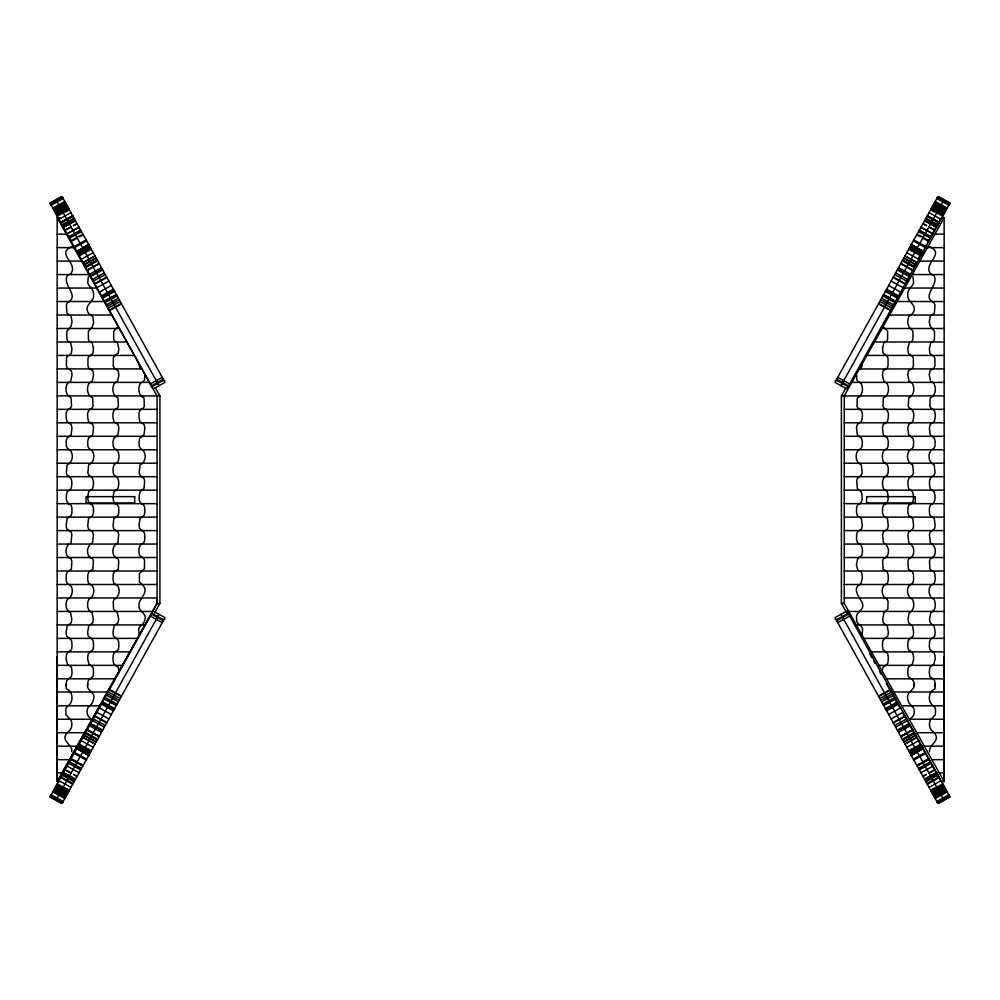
<?xml version="1.0" encoding="UTF-8"?>
<svg xmlns="http://www.w3.org/2000/svg" width="1000" height="1000" viewBox="0 0 1000 1000"><rect width="100%" height="100%" fill="white"/><g stroke="black" fill="none" stroke-linecap="round" stroke-linejoin="round"><path stroke-width="1.5" d="M57.188 656.838L57.287 781.538L157.062 603.4L157.1 597.962L57.188 597.962M944.137 656.838L944.038 781.538L941.263 781.538L902.387 712.188M910.7 718.288C915.125 716.075 915.537 708.725 911.737 705.763A10.762 9.762 -90 0 0 910.95 705.3L909.05 703.025A10.7 9.712 -90 0 1 908.088 700.175C904.325 690.275 919.85 689.963 912.375 679.65L908.275 676.462L907.738 672.337L908.162 668.037L909.3 666.125L912.163 664.638L913.688 659.025L913.337 654.775L912.325 652.738L908.288 649.562L907.738 645.75L908.088 641.363L909.137 639.3L913.15 636.087L913.688 632.425L912.6 626.062L908.625 622.788L907.975 619.175L909.3 612.537C914.463 610.562 914.613 603.7 912.487 599.35C906.65 597.2 905.35 586.062 911.75 584.087L912.987 582.725L913.662 579.275L913.438 574.362L912.412 571.987L908.388 569.138L907.925 561.263L908.75 558.775C915.713 556.6 915.225 545.625 908.8 542.875L907.9 534.538L908.8 531.912L912.875 528.925L913.612 525.938L912.763 518.6L908.675 515.575L907.85 512.7L907.9 507.638L908.962 504.9C914.638 503.425 913.95 496.087 912.525 491.675L908.75 488.688C907.463 484.175 906.938 477.175 912.425 475.412L913.487 472.875L912.675 464.862C906.112 462.512 905.525 450.925 912.3 448.537L913.438 446.175L913.637 441.362L912.825 438.162L908.7 434.9L907.775 427.987L908.587 424.55L912.725 421.575C914.05 417.375 915.037 409.888 909.562 408.275L908.263 406.262L908.688 397.887C914.338 395.5 915.113 387.775 912.05 382.987L909.163 381.5L907.738 374.9L908.425 370.913L912.625 367.9L913.425 365.763L913.3 358.025L912.412 356.175L909.587 354.75L908.312 352.95L907.837 348.413L909.275 342.675L911.912 341.188L912.925 339.3L912.962 331.375L910.9 328.725M90.625 718.288C86.2 716.075 85.787 708.725 89.6 705.763A10.762 9.762 90 0 1 90.375 705.3L92.275 703.025A10.7 9.712 -90 0 0 93.238 700.175C97.1 692.05 85.662 691.213 87.625 684.112M66.1 684.112L66.375 688.9C73.3 691.312 73.75 702.3 68.112 705.738A5.537 5.025 -90 0 0 65.763 709.388L65.975 714.663L69.075 718.275M935.212 686.462L934.862 681.625L933.913 679.65L929.812 676.462L929.275 672.337L929.7 668.037L930.837 666.125L933.7 664.638L935.225 659.025L934.875 654.775L933.85 652.738L929.825 649.562L929.275 645.75L929.625 641.363L930.675 639.3L934.675 636.087L935.225 632.425L934.137 626.062L930.163 622.788L929.513 619.175L930.837 612.537C936 610.562 936.137 603.7 934.013 599.35C928.188 597.2 926.888 586.062 933.288 584.087L934.525 582.725L935.2 579.275L934.975 574.362L933.95 571.987L929.925 569.138L929.463 561.263L930.288 558.775C937.25 556.6 936.762 545.625 930.337 542.875L929.438 534.538L930.337 531.912L934.412 528.925L935.15 525.938L934.287 518.6L930.212 515.575L929.375 512.7L929.438 507.638L930.487 504.9C936.175 503.425 935.487 496.087 934.062 491.675L930.288 488.688C929 484.175 928.475 477.175 933.962 475.412L935.025 472.875L934.212 464.862C927.638 462.5 927.087 450.95 933.838 448.537L934.975 446.175L935.175 441.362L934.362 438.162L930.238 434.9L929.312 427.987L930.125 424.55L934.262 421.575C935.588 417.375 936.575 409.888 931.1 408.275L929.8 406.262L930.212 397.887C935.888 395.487 936.65 387.775 933.587 382.987L930.7 381.5L929.275 374.9L929.963 370.913L934.163 367.9L934.963 365.763L934.837 358.025L933.95 356.175L931.125 354.75L929.85 352.95L929.375 348.413L930.812 342.675L933.45 341.188L934.45 339.3L934.5 331.375L932.438 328.725M856.438 374.775L856.875 379.812L858.037 381.65L860.85 383.1C863.763 388.088 862.862 395.525 857.275 398.038L857.025 406.525L858.388 408.363C863.787 409.95 862.638 417.537 861.375 421.625L857.237 424.613L856.45 428.137L857.4 434.95L861.5 438.2L862.3 441.438L862.075 446.238L860.938 448.562C854.275 450.925 854.737 462.5 861.287 464.8L862.175 472.75L861.137 475.363L857.262 478.562L856.7 481.425L857.362 488.575L861.125 491.562C862.588 495.838 863.438 503.4 857.75 504.787L856.625 507.325L856.5 512.375L857.262 515.4L861.325 518.425L862.325 525.588L861.65 528.725L857.613 531.775L856.65 534.15L856.525 539.6L857.5 542.788C862.825 544.55 863.213 550.675 861.737 555.45L857.688 558.438L856.425 564.888L857.962 570.375L860.85 571.737L861.975 573.675L862.387 578.088L860.775 583.862C851.162 588.438 859.613 597.388 862.3 602.85C865.337 610.612 854.75 611.613 856.637 618.9C855.5 624.938 864.463 625.163 862.362 631.712A20.8 18.887 -90 0 1 862.288 633.625L862.175 634.55M862.237 364.712L861.45 367.675L859.762 369.012M71.762 751.737C72.925 744.55 60.6 741.237 66.625 733.388A8.637 7.85 -90 0 1 68.037 731.95L68.575 731.55M882.5 669.837L883.15 667.2L886.875 664.613L887.925 662.775L888.363 658.875L887.987 654.7L886.975 652.712L882.938 649.5L882.412 645.625L882.775 641.3L883.85 639.263L887.837 636.025L888.363 632.3L887.262 626.038L883.288 622.75L882.65 619.075L884 612.513L887.825 609.1L888.075 601.375L887.125 599.325C881.225 597.062 880.062 586.075 886.462 584.062L887.675 582.675L888.325 579.2L888.1 574.312L887.075 571.962L883.05 569.113L882.6 561.213L883.438 558.75C890.425 556.6 889.875 545.612 883.475 542.875L882.575 534.525L883.487 531.912L887.562 528.913L888.288 525.913L887.425 518.587L883.337 515.575L882.513 512.7L882.575 507.625L883.637 504.9C889.463 503.512 888.5 495.925 887.163 491.6L883.438 488.7C882.15 484.212 881.587 477.188 887.075 475.438L888.15 472.925L888.275 467.925L887.375 464.888L883.263 461.712C881.812 457.25 881.5 450.288 886.938 448.562L888.088 446.262L888.312 441.488L887.537 438.225L883.413 434.95L882.438 428.137L883.225 424.613L887.375 421.613C888.713 417.438 889.737 409.925 884.275 408.3L882.962 406.337L883.325 397.938C888.962 395.5 889.8 387.85 886.75 383.013L883.863 381.512L882.412 374.988L883.088 370.938L887.288 367.912L888.088 365.8L887.987 358.05L887.1 356.175L883 352.962L882.513 348.438L883.938 342.675L886.587 341.188L887.6 339.3L887.638 331.375L885.588 328.725M88.338 276.7L87.75 282.462A7.025 6.375 -90 0 0 88.612 284.875C90.913 287.738 93.987 290.663 93.588 294.738C94.575 302.55 82.7 304.637 88.725 313.562L92.8 316.613L93.588 321.987A23.25 21.1 -90 0 1 93.562 322.912L92.212 327.113L90.625 328.738M152.725 611.625L50 796.938L61.962 803.575L165.025 617.65L154.25 611.675M55.987 800.25L159.037 614.325M840.962 385.675L944.013 199.75M847.275 388.375L950 203.062L938.037 196.425L834.975 382.35L846.938 388.988M60.062 781.538L57.188 781.538L157.062 603.4L157.062 395.938L57.188 217.725L60.062 217.725M154.588 612.913L159.925 603.4L159.925 395.938L155.35 387.775M846.737 612.913L841.4 603.4L841.4 395.938L845.975 387.775M908.487 276.212L910.013 273.5M914.587 265.338L916.112 262.613M918.4 258.538L922.975 250.375M924.5 247.65L926.025 244.925M927.55 242.213L929.075 239.488M930.6 236.762L941.263 217.725L944.137 217.725L944.137 781.538L844.275 603.4L844.275 395.863L944.137 217.725M117.475 327.238L117.1 327.812A3.262 2.963 -90 0 1 116.4 328.462L116.325 328.512M71.838 246.525C55.237 254.025 78.775 263.075 70.788 273.725L67.425 275.6C61.625 284.525 80.588 296.175 67.438 302.65L66.375 304.938L66.912 313.137L71 316.15L72.05 321.812L71.125 326.15L69.088 328.725M68.725 731.438C72.162 728.65 72.9 723.012 70.487 719.362A4.862 4.412 -90 0 0 69.6 718.587L69.262 718.388M115.75 328.725L113.688 331.375L113.725 339.3L114.738 341.188L117.387 342.675L118.812 348.438L118.325 352.962L114.237 356.175L113.35 358.05L113.238 365.8L114.038 367.912L118.238 370.938L118.912 374.988L117.475 381.512L114.575 383.013C111.525 387.85 112.362 395.5 118 397.938L118.375 406.337L117.05 408.3C111.587 409.925 112.613 417.438 113.95 421.613L118.1 424.613L118.888 428.137L117.912 434.95L113.8 438.225L113.012 441.488L113.238 446.262L114.388 448.562C119.787 450.288 119.537 457.25 118.062 461.712L113.963 464.888L113.05 467.925L113.175 472.925L114.25 475.438C119.738 477.188 119.175 484.212 117.888 488.7L114.162 491.6C112.825 495.913 111.862 503.512 117.688 504.9L118.75 507.625L118.812 512.7L117.987 515.575L113.9 518.587L113.038 525.913L113.763 528.913L117.837 531.912L118.75 534.525L117.85 542.875C111.45 545.6 110.9 556.613 117.888 558.75L118.725 561.213L118.275 569.113L114.25 571.962L113.225 574.312L113 579.2L113.65 582.675L114.862 584.062C121.263 586.075 120.1 597.062 114.2 599.325L113.25 601.375L113.5 609.1L117.325 612.513L118.675 619.075L118.038 622.75L114.062 626.038L112.975 632.3L113.488 636.025L117.487 639.263L118.55 641.3L118.912 645.625L118.387 649.5L114.35 652.712L113.338 654.7L112.963 658.875L113.413 662.775L114.45 664.613L118.175 667.2L118.825 669.837M68.888 328.725L66.825 331.375L66.875 339.3L67.875 341.188L70.525 342.675L71.95 348.413L71.475 352.95L70.2 354.75L67.375 356.175L66.487 358.025L66.363 365.763L67.162 367.9L71.363 370.913L72.05 374.9L70.625 381.5L67.737 382.987C64.675 387.775 65.438 395.487 71.112 397.887L71.537 406.262L70.225 408.275C64.75 409.888 65.738 417.375 67.062 421.575L71.213 424.55L72.013 427.987L71.087 434.9L66.963 438.162L66.15 441.362L66.363 446.175L67.487 448.537C74.237 450.95 73.7 462.5 67.112 464.862L66.3 472.875L67.362 475.412C72.85 477.175 72.325 484.175 71.037 488.688L67.263 491.675C65.838 496.087 65.15 503.425 70.838 504.9L71.888 507.638L71.95 512.7L71.125 515.575L67.038 518.6L66.175 525.938L66.912 528.925L70.987 531.912L71.888 534.538L70.987 542.875C64.562 545.625 64.075 556.6 71.05 558.775L71.862 561.263L71.4 569.138L67.375 571.987L66.35 574.362L66.137 579.275L66.8 582.725L68.05 584.087C74.45 586.062 73.138 597.2 67.312 599.35C65.188 603.7 65.338 610.562 70.487 612.537L71.812 619.175L71.162 622.788L67.188 626.062L66.1 632.425L66.65 636.087L70.65 639.3L71.7 641.363L72.05 645.75L71.5 649.562L67.475 652.738L66.45 654.775L66.1 659.025L67.625 664.638L70.487 666.125L71.625 668.037L72.062 672.337L71.513 676.462L67.412 679.65L66.463 681.625L66.112 686.462M90.425 328.725L88.362 331.375L88.413 339.3L89.412 341.188L92.05 342.675L93.488 348.413L93.012 352.95L91.737 354.75L88.912 356.175L88.025 358.025L87.9 365.763L88.7 367.9L92.9 370.913L93.588 374.9L92.163 381.5L89.275 382.987C86.213 387.775 86.988 395.5 92.65 397.887L93.062 406.262L91.762 408.275C86.287 409.888 87.275 417.375 88.6 421.575L92.737 424.55L93.55 427.987L92.625 434.9L88.5 438.162L87.688 441.362L87.888 446.175L89.025 448.537C95.787 450.938 95.225 462.488 88.65 464.862L87.837 472.875L88.9 475.412C94.388 477.175 93.863 484.175 92.575 488.688L88.8 491.675C87.375 496.087 86.688 503.425 92.375 504.9L93.425 507.638L93.488 512.7L92.65 515.575L88.575 518.6L87.713 525.938L88.45 528.925L92.525 531.912L93.425 534.538L92.525 542.875C86.1 545.625 85.612 556.6 92.575 558.775L93.4 561.263L92.938 569.138L88.912 571.987L87.888 574.362L87.675 579.275L88.338 582.725L89.588 584.087C95.975 586.062 94.675 597.2 88.85 599.35C86.725 603.7 86.862 610.562 92.025 612.537L93.35 619.175L92.7 622.788L88.725 626.062L87.638 632.425L88.188 636.087L92.188 639.3L93.238 641.363L93.588 645.75L93.038 649.562L89.012 652.738L87.987 654.775L87.638 659.025L89.162 664.638L92.025 666.125L93.162 668.037L93.588 672.337L93.05 676.462L88.95 679.65L88 681.625L87.638 685.888M932.25 718.275L935.35 714.663L935.575 709.375A5.537 5.025 -90 0 0 933.213 705.738C927.412 701.975 928.15 691.363 934.95 688.9L935.225 684.112M932.062 718.388L931.725 718.587A4.862 4.412 -90 0 0 930.837 719.362C928.425 723.012 929.175 728.65 932.6 731.438M50.125 203.275L62.088 196.65M62.575 197.537L50.613 204.163L62.613 197.6M50.838 204.562L62.8 197.938M51.2 205.238L63.163 198.6M52.8 208.113L64.763 201.475M53.487 209.35L65.45 202.712M53.612 209.587L65.588 202.95M54.3 210.812L66.263 204.175M54.837 211.788L66.8 205.15M55.2 212.45L67.175 205.825M55.975 213.837L67.938 207.2M56.125 214.112L68.088 207.475M56.825 215.375L68.787 208.738M56.913 215.525L68.875 208.888M57.237 216.112L69.2 209.488M69.312 209.675L65.713 211.663L69.362 209.775M59 219.3L70.963 212.662M61.062 223.025L73.025 216.388M62.088 224.862L74.05 218.225M62.387 225.4L74.35 218.762M62.512 225.625L74.475 218.988M62.888 226.312L66.475 224.312M69.062 223.337L72.65 221.35M63.362 227.162L75.325 220.538M63.475 227.362L75.438 220.738M66.213 229.488L71 226.838M73.388 225.5L76.975 223.512M66.338 229.725L71.125 227.062M73.525 225.738L77.112 223.75M79.025 227.213L67.062 233.837L79.062 227.275M68.675 236.75L80.638 230.113M69.088 237.5L81.05 230.863M69.475 238.188L81.438 231.562M70.85 240.675L82.863 234.125M72.463 240.75L77.237 238.1M79.638 236.775L83.225 234.788M74.175 246.663L86.137 240.037M74.638 247.5L86.6 240.863M83.837 247.162L88.588 244.475M76.75 251.325L81.538 248.675M82.737 248.012L88.713 244.688L76.875 251.55M76.938 251.663L88.9 245.025M77.025 251.8L88.987 245.175M77.412 252.512L89.375 245.875M77.787 253.188L89.75 246.562M78.037 253.637L90 247.013M78.325 254.15L90.288 247.525M78.587 254.65L90.562 248.012M78.688 254.812L90.65 248.175M87.375 250.738L90.962 248.738M79.287 255.9L91.25 249.262M81.2 259.35L93.162 252.712M82.95 262.512L94.925 255.875M83.088 262.75L95.05 256.125M84.1 264.575L96.062 257.95M84.3 264.938L96.263 258.312M85.25 266.663L97.225 260.025M85.487 267.087L97.463 260.462M85.738 267.538L97.688 260.875M87.15 270.075L99.062 263.363M87.338 270.413L93.312 267.1M94.513 266.425L99.3 263.775M89.475 274.262L101.438 267.638M90.275 275.725L102.238 269.088M90.725 276.525L102.7 269.913M92.387 279.525L104.35 272.9M93.287 281.163L105.25 274.525M94.688 283.675L106.65 277.05M94.925 284.113L106.888 277.475M96.912 287.7L108.875 281.062M99.375 292.125L111.337 285.5M101.45 295.887L113.425 289.262M102.137 297.125L114.1 290.5M102.688 298.1L114.65 291.475M104.375 301.15L116.4 294.637L104.475 301.337M104.65 301.637L109.425 298.988M110.625 298.325L116.613 295.012M105.175 302.6L117.137 295.975M106.4 304.812L118.375 298.188M107.25 306.35L119.213 299.713M108.2 308.05L120.162 301.413M109.288 310.012L121.25 303.387M109.575 310.538L121.538 303.9M150.3 384L162.262 377.375M151.375 385.95L163.337 379.325M151.812 386.737L163.775 380.1M154.25 388.325L165.025 382.35L61.962 196.425L50 203.062L152.725 388.375M846.938 611.013L834.975 617.65L938.037 803.575L950 796.938L847.275 611.625M836.225 619.9L848.188 613.263M836.663 620.675L848.625 614.05M837.738 622.625L849.7 616M878.462 696.1L890.425 689.463M878.75 696.612L890.713 689.987M879.837 698.587L891.8 691.95M880.788 700.288L892.75 693.65M881.625 701.812L893.6 695.188M882.862 704.025L894.825 697.4M883.388 704.987L889.375 701.675M890.575 701.012L895.35 698.363M883.562 705.3L895.525 698.662M883.662 705.487L895.625 698.85M885.35 708.525L897.312 701.9M885.9 709.5L897.862 702.875M886.575 710.738L898.55 704.112M888.662 714.5L900.625 707.875M891.125 718.938L903.088 712.3M893.112 722.525L905.075 715.888M893.35 722.95L905.312 716.325M894.75 725.475L906.712 718.838M895.65 727.1L907.613 720.475M897.312 730.1L909.275 723.475M897.763 730.913L909.725 724.275M898.562 732.362L910.525 725.738M900.7 736.225L905.487 733.575M906.688 732.9L912.663 729.587M900.888 736.55L912.85 729.925M900.95 736.663L912.9 730.013M902.312 739.125L914.275 732.487M902.537 739.538L914.513 732.913M902.775 739.975L914.75 733.337M903.737 741.688L915.7 735.062M903.938 742.05L915.9 735.425M904.95 743.875L916.912 737.25M905.075 744.125L917.05 737.487M906.838 747.288L918.8 740.65M908.75 750.738L920.713 744.1M909.038 751.263L912.638 749.275M909.35 751.825L921.312 745.188M909.438 751.988L921.413 745.35M909.712 752.475L921.675 745.85M910 752.987L921.963 746.363M910.25 753.438L922.212 746.812M910.625 754.125L922.588 747.487M911.012 754.825L922.975 748.2M911.1 754.975L923.062 748.337M911.15 755.075L923.125 748.45M911.25 755.25L917.225 751.925M918.425 751.275L923.213 748.612M911.388 755.5L916.2 752.9M913.4 759.137L925.362 752.5M913.863 759.963L925.825 753.337M916.775 765.212L920.362 763.225M922.763 761.9L927.537 759.25M929.1 759.237L917.138 765.875L929.15 759.325M918.562 768.438L930.525 761.812M918.95 769.137L930.913 762.5M919.362 769.887L931.325 763.25M920.938 772.725L932.938 766.162M922.887 776.25L926.475 774.262M928.875 772.938L933.662 770.275M923.025 776.488L926.612 774.5M929 773.162L933.787 770.512M924.675 779.463L936.637 772.837M927.35 778.65L930.938 776.663M933.525 775.688L937.113 773.688M925.525 781.012L937.487 774.375M925.65 781.237L937.613 774.6M925.95 781.775L937.913 775.138M926.975 783.612L938.938 776.975M927.312 784.237L939.275 777.588M929.038 787.337L941 780.7M930.688 790.325L934.225 788.238M930.8 790.512L942.763 783.888M931.125 791.112L943.088 784.475M931.912 792.525L943.875 785.888M932.062 792.8L944.025 786.162M932.825 794.175L944.8 787.55M933.2 794.85L945.163 788.213M933.737 795.825L945.7 789.188M934.412 797.05L946.388 790.413M934.55 797.288L946.513 790.65M935.238 798.525L947.2 791.888M936.838 801.4L948.8 794.762M937.2 802.062L949.163 795.438M937.387 802.4L949.35 795.763L937.425 802.463M937.913 803.35L949.875 796.725M859.862 368.975L944.137 368.9M57.188 234.15L66.1 234.15M935.225 234.15L944.137 234.15M57.188 247.613L73.85 247.613M927.475 247.613L944.137 247.613M57.188 261.1L81.575 261.1M919.75 261.1L944.137 261.1M57.188 274.575L88.95 274.575M912.375 274.575L944.137 274.575M57.188 288.05L95.787 288.05M905.537 288.05L944.137 288.05M57.188 301.525L103.575 301.525M897.75 301.525L944.137 301.525M57.188 315.012L111.337 315.012M889.987 315.012L944.137 315.012M57.188 328.488L118.212 328.488M883.112 328.488L944.137 328.488M57.188 341.975L125.988 341.975M875.337 341.975L944.137 341.975M57.188 355.438L133.75 355.438M867.575 355.438L944.137 355.438M57.188 368.9L141.5 368.9M57.188 382.4L149.288 382.4M852.038 382.4L944.137 382.4M57.188 395.863L159.925 395.938M944.137 395.863L841.4 395.938M57.188 409.338L157.1 409.338M844.225 409.338L944.137 409.338M57.188 422.8L157.1 422.8M844.225 422.8L944.137 422.8M57.188 436.3L157.1 436.3M844.225 436.3L944.137 436.3M57.188 449.75L157.1 449.75M844.225 449.75L944.137 449.75M57.188 463.212L157.1 463.212M844.225 463.212L944.137 463.212M57.188 476.7L157.1 476.7M844.225 476.7L944.137 476.7M57.188 490.163L157.1 490.163M844.225 490.163L944.137 490.163M57.188 503.663L157.1 503.663M844.225 503.663L944.137 503.663M57.188 517.125L157.1 517.125M844.225 517.125L944.137 517.125M57.188 530.6L157.1 530.6M844.225 530.6L944.137 530.6M57.188 544.062L157.1 544.075M844.225 544.075L944.137 544.062M57.188 557.525L157.1 557.525M844.225 557.525L944.137 557.525M57.188 571L157.1 571M844.225 571L944.137 571M57.188 584.487L157.1 584.487M844.225 584.487L944.137 584.487M844.225 597.962L944.137 597.962M157.062 603.4L159.925 603.4M841.4 603.4L844.275 603.4M57.188 611.45L152.463 611.45M848.863 611.45L944.137 611.45M57.188 624.938L144.688 624.938M856.637 624.938L944.137 624.938M57.188 638.387L136.938 638.387M864.388 638.387L944.137 638.387M57.188 651.875L129.913 651.875M871.425 651.875L944.137 651.875M57.188 665.35L122.238 665.35M879.087 665.35L944.137 665.35M57.188 678.825L114.812 678.825M886.513 678.825L944.137 678.825M57.188 691.988L107.587 691.988M893.737 691.988L944.137 691.988M57.188 705.788L99.362 705.788M901.963 705.788L944.137 705.788M57.188 719.237L91.725 719.237M909.6 719.237L944.137 719.237M57.188 732.725L84.625 732.725M916.712 732.725L944.137 732.725M57.188 746.188L77.075 746.188M924.25 746.188L944.137 746.188M57.188 759.663L69.388 759.663M931.938 759.663L944.137 759.663M57.188 772.837L62.15 772.837M939.175 772.837L944.137 772.837M141.912 584.475L139.425 582.137L139.35 573.675L144.425 568.663L144.588 560.55L143.637 558.438L139.588 555.45C138.125 550.688 138.5 544.538 143.825 542.788L144.812 539.6L144.675 534.15L143.713 531.775L139.675 528.725L139 525.588L140 518.425L144.075 515.4L144.825 512.375L144.7 507.325L143.575 504.787C137.887 503.363 138.737 495.863 140.2 491.562L143.963 488.575L144.625 481.425L144.062 478.562L140.188 475.363L139.162 472.75L140.037 464.8C146.588 462.5 147.05 450.925 140.387 448.562L139.25 446.238L139.025 441.438L139.825 438.2L143.925 434.95L144.875 428.137L144.088 424.613L139.95 421.625C138.688 417.537 137.55 409.95 142.938 408.363L144.3 406.525L144.05 398.038C138.463 395.525 137.562 388.088 140.475 383.1L143.287 381.65L144.45 379.812L144.887 374.775M141.537 369L139.887 367.675L139.1 364.712M937.913 196.65L949.875 203.275M937.425 197.537L949.388 204.163L937.387 197.6M937.2 197.938L949.163 204.562M936.838 198.6L948.8 205.238M935.238 201.475L947.2 208.113M934.55 202.712L946.513 209.35M934.412 202.95L946.388 209.587M933.737 204.175L945.7 210.812M933.2 205.15L945.163 211.788M932.825 205.825L944.8 212.45M932.062 207.2L944.025 213.837M931.912 207.475L943.875 214.112M931.213 208.738L943.175 215.375M931.125 208.888L943.088 215.525M930.8 209.488L942.763 216.112M930.688 209.675L934.287 211.663L930.638 209.775M929.038 212.662L941 219.3M926.975 216.388L938.938 223.025M925.95 218.225L937.913 224.862M925.65 218.762L937.613 225.4M925.525 218.988L937.487 225.625M933.525 224.312L937.113 226.312M927.35 221.35L930.938 223.337M924.675 220.538L936.637 227.162M924.562 220.738L936.525 227.362M923.025 223.512L926.612 225.5M929 226.838L933.787 229.488M922.887 223.75L926.475 225.738M928.875 227.062L933.662 229.725M920.975 227.213L932.938 233.837L920.938 227.275M919.362 230.113L931.325 236.75M918.95 230.863L930.913 237.5M918.562 231.562L930.525 238.188M917.138 234.125L929.1 240.763M916.775 234.788L920.362 236.775M922.763 238.1L927.537 240.75M913.863 240.037L925.825 246.663M913.4 240.863L925.362 247.5M911.388 244.5L916.162 247.162M911.287 244.688L917.262 248.012M918.462 248.675L923.25 251.325M911.15 244.925L923.213 251.388M911.1 245.025L923.062 251.663M911.012 245.175L922.975 251.8M910.625 245.875L922.588 252.512M910.25 246.562L922.212 253.188M910 247.013L921.963 253.637M909.712 247.525L921.675 254.15M909.438 248.012L921.413 254.65M909.412 248.062L921.312 254.812M909.038 248.75L912.638 250.725M908.75 249.262L920.713 255.9M906.838 252.712L918.8 259.35M905.075 255.875L917.05 262.512M904.95 256.125L916.912 262.75M903.938 257.95L915.9 264.575M903.737 258.312L915.7 264.938M902.775 260.025L914.75 266.663M902.537 260.462L914.513 267.087M902.312 260.875L914.275 267.512M900.95 263.337L912.85 270.075M900.7 263.775L905.487 266.425M906.688 267.1L912.663 270.413M898.562 267.638L910.525 274.262M897.763 269.088L909.725 275.725M897.312 269.9L909.275 276.525M895.65 272.9L907.613 279.525M894.75 274.525L906.712 281.163M893.35 277.05L905.312 283.675M893.112 277.475L905.075 284.113M891.125 281.062L903.088 287.7M888.662 285.5L900.625 292.125M886.575 289.262L898.55 295.887M885.9 290.5L897.862 297.125M885.35 291.475L897.312 298.1M895.562 301.262L883.6 294.637L895.525 301.337M883.388 295.012L889.375 298.325M890.575 298.988L895.35 301.637M882.862 295.975L894.825 302.6M881.625 298.188L893.6 304.812M880.788 299.713L892.75 306.35M879.837 301.413L891.8 308.05M878.75 303.387L890.713 310.012M878.462 303.9L890.425 310.538M837.738 377.375L849.7 384M836.663 379.325L848.625 385.95M836.225 380.1L848.188 386.737M151.812 613.263L163.775 619.9M151.375 614.05L163.337 620.675M150.3 616L162.262 622.625M109.575 689.463L121.538 696.1M109.288 689.987L121.25 696.612M108.2 691.95L120.162 698.587M107.25 693.65L119.213 700.288M106.4 695.188L118.375 701.812M105.175 697.4L117.137 704.025M104.65 698.363L109.425 701.012M110.625 701.675L116.613 704.987M104.438 698.737L116.438 705.3M104.375 698.85L116.337 705.487M102.688 701.9L114.65 708.525M102.137 702.875L114.1 709.5M101.45 704.112L113.425 710.738M99.375 707.875L111.337 714.5M96.912 712.3L108.875 718.938M94.925 715.888L106.888 722.525M94.688 716.325L106.65 722.95M93.287 718.838L105.25 725.475M92.387 720.475L104.35 727.1M90.725 723.475L102.7 730.088M90.275 724.275L102.238 730.913M89.475 725.738L101.438 732.362M87.338 729.587L93.312 732.9M94.513 733.575L99.3 736.225M87.15 729.925L99.113 736.55M87.088 730.025L99.062 736.637M85.725 732.487L97.688 739.125M85.487 732.913L97.463 739.538M85.25 733.337L97.225 739.975M84.3 735.062L96.263 741.688M84.1 735.425L96.062 742.05M83.088 737.25L95.05 743.875M82.95 737.487L94.925 744.125M81.2 740.65L93.162 747.288M79.287 744.1L91.25 750.738M87.375 749.262L90.962 751.263M78.688 745.188L90.65 751.825L78.587 745.35M78.325 745.85L90.288 752.475M78.037 746.363L90 752.987M77.787 746.812L89.75 753.438M77.412 747.487L89.375 754.125M77.025 748.2L88.987 754.825M76.938 748.337L88.9 754.975M76.875 748.45L88.837 755.088M76.75 748.675L81.575 751.263M82.762 751.938L88.75 755.25M83.825 752.85L88.612 755.487M74.638 752.5L86.6 759.137M74.175 753.337L86.137 759.963M72.463 759.25L77.237 761.9M79.638 763.225L83.225 765.212M70.9 759.237L82.863 765.875L70.85 759.325M69.475 761.812L81.438 768.438M69.088 762.5L81.05 769.137M68.675 763.25L80.638 769.887M67.1 766.087L79.062 772.725M66.338 770.275L71.125 772.938M73.525 774.262L77.112 776.25M66.213 770.512L71 773.162M73.388 774.5L76.975 776.488M63.362 772.837L75.325 779.463M69.062 776.663L72.65 778.65M62.888 773.688L66.475 775.688M62.512 774.375L74.475 781.012M62.387 774.6L74.35 781.237M62.088 775.138L74.05 781.775M61.062 776.975L73.025 783.612M60.725 777.588L72.688 784.237M59 780.7L70.963 787.337M65.775 788.238L69.312 790.325M57.237 783.888L69.2 790.512M56.825 784.625L68.875 791.112M56.125 785.888L68.088 792.525M55.975 786.162L67.938 792.8M55.2 787.55L67.175 794.175M54.837 788.213L66.8 794.85M54.3 789.188L66.263 795.825M53.612 790.413L65.588 797.05M53.487 790.65L65.45 797.288M52.8 791.888L64.763 798.525M51.2 794.762L63.163 801.4M50.838 795.438L62.8 802.062M62.613 802.4L50.65 795.763L62.575 802.463M50.125 796.725L62.088 803.35M885 328.512L884.925 328.462A3.262 2.963 -90 0 1 884.237 327.812L883.85 327.238M932.237 328.725L930.2 326.15L929.275 321.812L930.325 316.15L934.412 313.137L934.95 304.938L933.888 302.65C920.638 296.012 939.762 284.613 933.913 275.6L930.537 273.725C922.588 263.1 946.05 253.988 929.488 246.525M932.75 731.55L933.3 731.95A8.637 7.85 -90 0 1 934.7 733.388C940.738 741.237 928.438 744.587 929.562 751.737M910.713 328.738L909.112 327.113L907.763 322.912A23.25 21.1 -90 0 1 907.738 321.987L908.525 316.613L912.6 313.562C918.363 305.038 907.712 302.775 907.763 295.688C907.013 291.275 910.15 287.925 912.725 284.875A7.025 6.375 -90 0 0 913.575 282.462L912.987 276.7M142.188 584.575C150.5 592.438 138.3 598.062 138.963 605.65C138.463 612.025 147.875 613.162 144.575 620.65C144.025 625.237 137.037 625.837 138.963 631.712A20.8 18.887 -90 0 0 139.037 633.625L139.15 634.55M869.613 653.713L871.9 657.788M873.425 660.512L874.95 663.225M879.513 671.388L881.038 674.112M886.375 683.625L890.95 691.787M892.475 694.513L897.05 702.663M898.575 705.387L900.1 708.1M840.962 614.325L944.013 800.25M55.987 199.75L159.037 385.675M913.7 684.112L913.725 685.962M57.188 217.725L57.188 781.538M866.637 496.637L866.637 502.987L915.288 503L915.288 496.65L866.637 496.637M72.688 215.763L60.712 222.4L72.688 215.775M936.513 772.6L924.55 779.237L936.525 772.638M134.688 496.637L86.037 496.65L86.05 503L134.688 502.987L134.688 496.637M939.287 222.4L927.312 215.763L939.275 222.413M75.45 779.237L63.487 772.6L75.438 779.262"/></g></svg>
